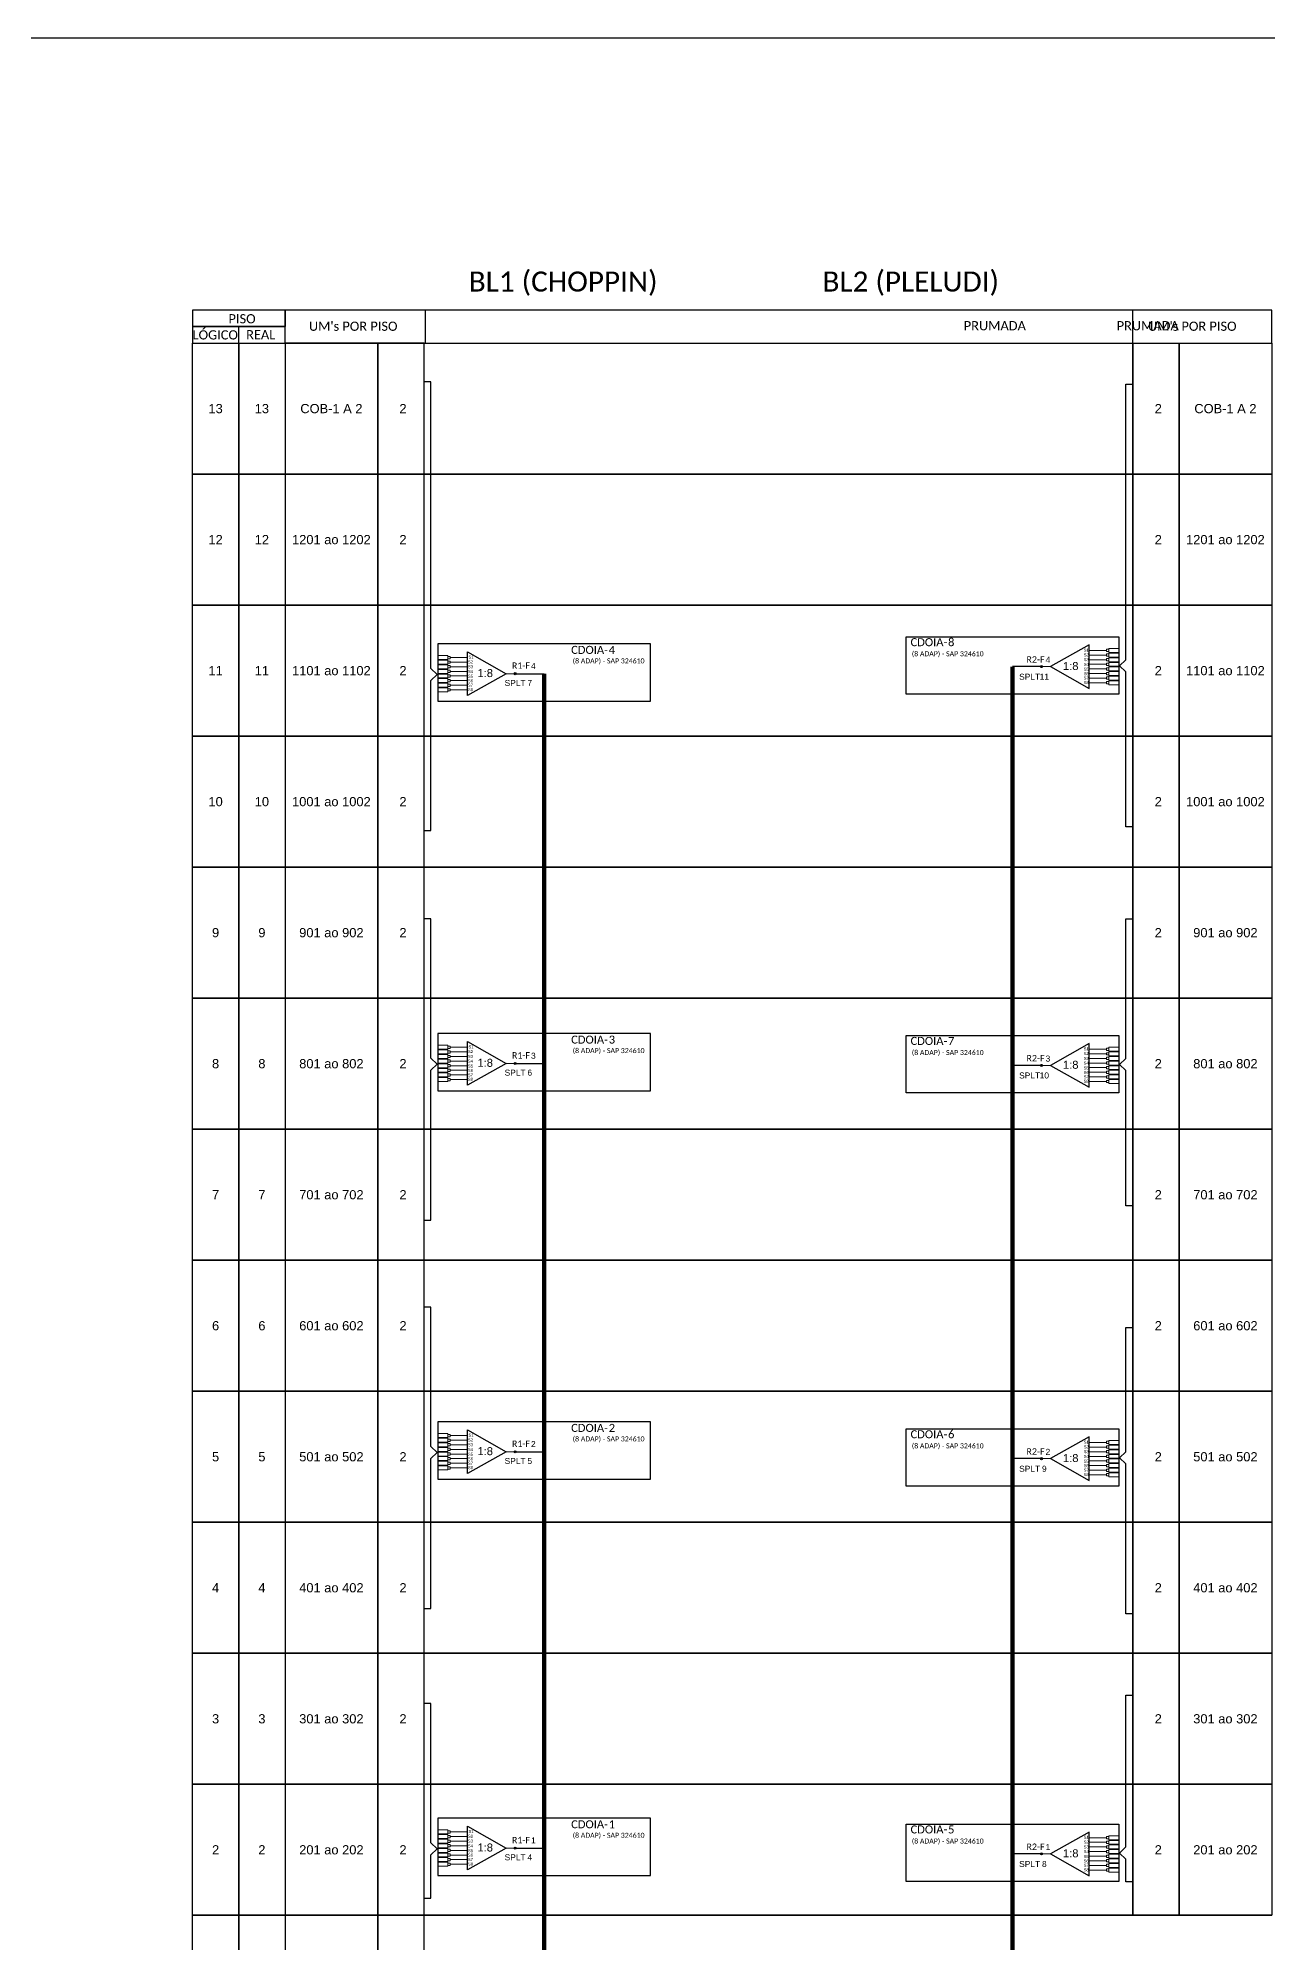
# Model space of a CAD drawing. Extents: x -89 to 1665, y 705 to 1299.
# Drawn here: x 330 to 575.8, y 918.2 to 1299 of the extents above; entities that cross this region are included whole.
import ezdxf
from ezdxf.enums import TextEntityAlignment as Align

# ---------------------------------------------------------------- set-up
doc = ezdxf.new("R2010")
doc.units = 0
doc.styles.add('ARIAL', font='arial.ttf')
doc.styles.add('WMF-Calibri0', font='calibri.ttf')

# ---------------------------------------------------------------- blocks, each defined once
blk = doc.blocks.new('SPLT_1-8_SC-APC')
at = {"color": 1}
blk.add_lwpolyline([(-7.37, -2.1), (-17.04, -7.55), (-7.37, -13), (-7.37, -2.1)], dxfattribs=at)
at = {"color": 3, "lineweight": 0}
for points in [[(-2.99, -3.51), (-7.37, -3.51)], [(-7.37, -4.66), (-2.99, -4.66)], [(-2.41, -3.02), (-2.41, -4)], [(-2.41, -3.02), (0, -3.02)], [(-2.41, -4), (0, -4)], [(-2.41, -4.17), (-2.41, -5.16)], [(-2.41, -4.17), (0, -4.17)], [(-7.37, -5.82), (-2.99, -5.82)], [(-7.37, -6.97), (-2.99, -6.97)], [(-7.37, -8.12), (-2.99, -8.12)], [(-7.37, -9.28), (-2.99, -9.28)], [(-2.41, -5.16), (0, -5.16)], [(-2.41, -5.32), (-2.41, -6.31)], [(-2.41, -5.32), (0, -5.32)], [(-2.41, -6.31), (0, -6.31)], [(-2.41, -6.48), (-2.41, -7.46)], [(-2.41, -6.48), (0, -6.48)], [(-2.41, -7.46), (0, -7.46)], [(-2.41, -7.63), (-2.41, -8.62)], [(-2.41, -7.63), (0, -7.63)], [(-2.41, -8.62), (0, -8.62)], [(-2.41, -8.78), (-2.41, -9.77)], [(-2.41, -8.78), (0, -8.78)], [(-7.37, -10.43), (-2.99, -10.43)], [(-7.37, -11.58), (-2.99, -11.58)], [(-2.41, -9.77), (0, -9.77)], [(-2.41, -9.94), (-2.41, -10.92)], [(-2.41, -9.94), (0, -9.94)], [(-2.41, -10.92), (0, -10.92)], [(-2.41, -11.09), (-2.41, -12.08)], [(-2.41, -11.09), (0, -11.09)], [(-2.41, -12.08), (0, -12.08)]]:
    blk.add_lwpolyline(points, dxfattribs=at)
for points in [[(-2.99, -3.22), (-2.41, -3.22), (-2.41, -3.8), (-2.99, -3.8)], [(-2.99, -4.38), (-2.41, -4.38), (-2.41, -4.95), (-2.99, -4.95)], [(-2.99, -5.53), (-2.41, -5.53), (-2.41, -6.1), (-2.99, -6.1)], [(-2.99, -6.68), (-2.41, -6.68), (-2.41, -7.26), (-2.99, -7.26)], [(-2.99, -7.84), (-2.41, -7.84), (-2.41, -8.41), (-2.99, -8.41)], [(-2.99, -8.99), (-2.41, -8.99), (-2.41, -9.56), (-2.99, -9.56)], [(-2.99, -10.14), (-2.41, -10.14), (-2.41, -10.72), (-2.99, -10.72)], [(-2.99, -11.3), (-2.41, -11.3), (-2.41, -11.87), (-2.99, -11.87)]]:
    blk.add_lwpolyline(points, close=True, dxfattribs=at)
at = {"color": 1, "lineweight": 0}
blk.add_lwpolyline([(-17.04, -7.55), (-19.26, -7.55)], dxfattribs=at)
at = {"color": 1, "style": 'ARIAL'}
for s, height, p in [('S1', 0.75, (-8.74, -3.78)), ('S2', 0.75, (-8.74, -4.97)), ('1:8', 2, (-13.91, -8.4)), ('S3', 0.75, (-8.74, -6.18)), ('S4', 0.75, (-8.74, -7.36)), ('S5', 0.75, (-8.74, -8.57)), ('S6', 0.75, (-8.74, -9.69)), ('S7', 0.75, (-8.74, -10.78)), ('S8', 0.75, (-8.74, -11.9))]:
    blk.add_text(s, height=height, dxfattribs=at).set_placement(p)

msp = doc.modelspace()

# ---------------------------------------------------------------- hatches: boundary and pattern name
h = msp.add_hatch(color=3)
h.dxf.hatch_style = 1
edge = h.paths.add_edge_path()
edge.add_arc((530.51, 1173.36), 0.205, 0, 360)
h = msp.add_hatch(color=3)
h.dxf.hatch_style = 1
edge = h.paths.add_edge_path()
edge.add_arc((425.3, 1171.95), 0.205, 0, 360)
h = msp.add_hatch(color=3)
h.dxf.hatch_style = 1
edge = h.paths.add_edge_path()
edge.add_arc((425.3, 1094.03), 0.205, 0, 360)
h = msp.add_hatch(color=3)
h.dxf.hatch_style = 1
edge = h.paths.add_edge_path()
edge.add_arc((530.51, 1093.64), 0.205, 0, 360)
h = msp.add_hatch(color=3)
h.dxf.hatch_style = 1
edge = h.paths.add_edge_path()
edge.add_arc((425.3, 1016.39), 0.205, 0, 360)
h = msp.add_hatch(color=3)
h.dxf.hatch_style = 1
edge = h.paths.add_edge_path()
edge.add_arc((530.51, 1015.01), 0.205, 0, 360)
h = msp.add_hatch(color=3)
h.dxf.hatch_style = 1
edge = h.paths.add_edge_path()
edge.add_arc((425.3, 937.15), 0.205, 0, 360)
h = msp.add_hatch(color=3)
h.dxf.hatch_style = 1
edge = h.paths.add_edge_path()
edge.add_arc((530.51, 935.99), 0.205, 0, 360)

# ---------------------------------------------------------------- linework, layer by layer
for points in [[(-89.32, 705.02), (749.25, 705.02), (749.25, 1299.02), (-89.32, 1299.02), (-89.32, 705.02)], [(379.32, 1238.05), (576.52, 1238.05), (576.52, 1244.63), (379.32, 1244.63), (379.32, 1244.63), (379.32, 1241.34)], [(407.37, 1238.05), (407.37, 1244.63)], [(548.73, 1238.05), (548.73, 1244.63)], [(370.07, 1238.05), (370.07, 1241.34)], [(548.74, 897.52), (407.1, 897.52), (407.1, 923.71), (548.74, 923.71)], [(548.74, 923.71), (558, 923.71)], [(558, 923.71), (576.52, 923.71)]]:
    msp.add_lwpolyline(points)
for points in [[(360.81, 1241.34), (379.32, 1241.34), (379.32, 1244.63), (360.81, 1244.63)], [(360.81, 1238.05), (379.32, 1238.05), (379.32, 1241.34), (360.81, 1241.34)], [(360.81, 1238.05), (370.07, 1238.05), (370.07, 1211.86), (360.81, 1211.86)], [(370.07, 1238.05), (379.32, 1238.05), (379.32, 1211.86), (370.07, 1211.86)], [(397.84, 1238.05), (379.32, 1238.05), (379.32, 1211.86), (397.84, 1211.86)], [(407.1, 1238.05), (397.84, 1238.05), (397.84, 1211.86), (407.1, 1211.86)], [(407.1, 1238.05), (548.74, 1238.05), (548.74, 1211.86), (407.1, 1211.86)], [(548.74, 1238.05), (558, 1238.05), (558, 1211.86), (548.74, 1211.86)], [(558, 1238.05), (576.52, 1238.05), (576.52, 1211.86), (558, 1211.86)], [(360.81, 1211.86), (370.07, 1211.86), (370.07, 1185.66), (360.81, 1185.66)], [(370.07, 1211.86), (379.32, 1211.86), (379.32, 1185.66), (370.07, 1185.66)], [(397.84, 1211.86), (379.32, 1211.86), (379.32, 1185.66), (397.84, 1185.66)], [(407.1, 1211.86), (397.84, 1211.86), (397.84, 1185.66), (407.1, 1185.66)], [(407.1, 1211.86), (548.74, 1211.86), (548.74, 1185.66), (407.1, 1185.66)], [(548.74, 1211.86), (558, 1211.86), (558, 1185.66), (548.74, 1185.66)], [(558, 1211.86), (576.52, 1211.86), (576.52, 1185.66), (558, 1185.66)], [(360.81, 1185.66), (370.07, 1185.66), (370.07, 1159.47), (360.81, 1159.47)], [(370.07, 1185.66), (379.32, 1185.66), (379.32, 1159.47), (370.07, 1159.47)], [(397.84, 1185.66), (379.32, 1185.66), (379.32, 1159.47), (397.84, 1159.47)], [(407.1, 1185.66), (397.84, 1185.66), (397.84, 1159.47), (407.1, 1159.47)], [(407.1, 1185.66), (548.74, 1185.66), (548.74, 1159.47), (407.1, 1159.47)], [(548.74, 1185.66), (558, 1185.66), (558, 1159.47), (548.74, 1159.47)], [(558, 1185.66), (576.52, 1185.66), (576.52, 1159.47), (558, 1159.47)], [(360.81, 1159.47), (370.07, 1159.47), (370.07, 1133.27), (360.81, 1133.27)], [(370.07, 1159.47), (379.32, 1159.47), (379.32, 1133.27), (370.07, 1133.27)], [(397.84, 1159.47), (379.32, 1159.47), (379.32, 1133.27), (397.84, 1133.27)], [(407.1, 1159.47), (397.84, 1159.47), (397.84, 1133.27), (407.1, 1133.27)], [(407.1, 1159.47), (548.74, 1159.47), (548.74, 1133.27), (407.1, 1133.27)], [(548.74, 1159.47), (558, 1159.47), (558, 1133.27), (548.74, 1133.27)], [(558, 1159.47), (576.52, 1159.47), (576.52, 1133.27), (558, 1133.27)], [(360.81, 1133.27), (370.07, 1133.27), (370.07, 1107.08), (360.81, 1107.08)], [(370.07, 1133.27), (379.32, 1133.27), (379.32, 1107.08), (370.07, 1107.08)], [(397.84, 1133.27), (379.32, 1133.27), (379.32, 1107.08), (397.84, 1107.08)], [(407.1, 1133.27), (397.84, 1133.27), (397.84, 1107.08), (407.1, 1107.08)], [(407.1, 1133.27), (548.74, 1133.27), (548.74, 1107.08), (407.1, 1107.08)], [(548.74, 1133.27), (558, 1133.27), (558, 1107.08), (548.74, 1107.08)], [(558, 1133.27), (576.52, 1133.27), (576.52, 1107.08), (558, 1107.08)], [(360.81, 1107.08), (370.07, 1107.08), (370.07, 1080.88), (360.81, 1080.88)], [(370.07, 1107.08), (379.32, 1107.08), (379.32, 1080.88), (370.07, 1080.88)], [(397.84, 1107.08), (379.32, 1107.08), (379.32, 1080.88), (397.84, 1080.88)], [(407.1, 1107.08), (397.84, 1107.08), (397.84, 1080.88), (407.1, 1080.88)], [(407.1, 1107.08), (548.74, 1107.08), (548.74, 1080.88), (407.1, 1080.88)], [(548.74, 1107.08), (558, 1107.08), (558, 1080.88), (548.74, 1080.88)], [(558, 1107.08), (576.52, 1107.08), (576.52, 1080.88), (558, 1080.88)], [(360.81, 1080.88), (370.07, 1080.88), (370.07, 1054.69), (360.81, 1054.69)], [(370.07, 1080.88), (379.32, 1080.88), (379.32, 1054.69), (370.07, 1054.69)], [(397.84, 1080.88), (379.32, 1080.88), (379.32, 1054.69), (397.84, 1054.69)], [(407.1, 1080.88), (397.84, 1080.88), (397.84, 1054.69), (407.1, 1054.69)], [(407.1, 1080.88), (548.74, 1080.88), (548.74, 1054.69), (407.1, 1054.69)], [(548.74, 1080.88), (558, 1080.88), (558, 1054.69), (548.74, 1054.69)], [(558, 1080.88), (576.52, 1080.88), (576.52, 1054.69), (558, 1054.69)], [(360.81, 1054.69), (370.07, 1054.69), (370.07, 1028.49), (360.81, 1028.49)], [(370.07, 1054.69), (379.32, 1054.69), (379.32, 1028.49), (370.07, 1028.49)], [(397.84, 1054.69), (379.32, 1054.69), (379.32, 1028.49), (397.84, 1028.49)], [(407.1, 1054.69), (397.84, 1054.69), (397.84, 1028.49), (407.1, 1028.49)], [(407.1, 1054.69), (548.74, 1054.69), (548.74, 1028.49), (407.1, 1028.49)], [(548.74, 1054.69), (558, 1054.69), (558, 1028.49), (548.74, 1028.49)], [(558, 1054.69), (576.52, 1054.69), (576.52, 1028.49), (558, 1028.49)], [(360.81, 1028.49), (370.07, 1028.49), (370.07, 1002.3), (360.81, 1002.3)], [(370.07, 1028.49), (379.32, 1028.49), (379.32, 1002.3), (370.07, 1002.3)], [(397.84, 1028.49), (379.32, 1028.49), (379.32, 1002.3), (397.84, 1002.3)], [(407.1, 1028.49), (397.84, 1028.49), (397.84, 1002.3), (407.1, 1002.3)], [(407.1, 1028.49), (548.74, 1028.49), (548.74, 1002.3), (407.1, 1002.3)], [(548.74, 1028.49), (558, 1028.49), (558, 1002.3), (548.74, 1002.3)], [(558, 1028.49), (576.52, 1028.49), (576.52, 1002.3), (558, 1002.3)], [(360.81, 1002.3), (370.07, 1002.3), (370.07, 976.1), (360.81, 976.1)], [(370.07, 1002.3), (379.32, 1002.3), (379.32, 976.1), (370.07, 976.1)], [(397.84, 1002.3), (379.32, 1002.3), (379.32, 976.1), (397.84, 976.1)], [(407.1, 1002.3), (397.84, 1002.3), (397.84, 976.1), (407.1, 976.1)], [(407.1, 1002.3), (548.74, 1002.3), (548.74, 976.1), (407.1, 976.1)], [(548.74, 1002.3), (558, 1002.3), (558, 976.1), (548.74, 976.1)], [(558, 1002.3), (576.52, 1002.3), (576.52, 976.1), (558, 976.1)], [(360.81, 976.1), (370.07, 976.1), (370.07, 949.91), (360.81, 949.91)], [(370.07, 976.1), (379.32, 976.1), (379.32, 949.91), (370.07, 949.91)], [(397.84, 976.1), (379.32, 976.1), (379.32, 949.91), (397.84, 949.91)], [(407.1, 976.1), (397.84, 976.1), (397.84, 949.91), (407.1, 949.91)], [(407.1, 976.1), (548.74, 976.1), (548.74, 949.91), (407.1, 949.91)], [(548.74, 976.1), (558, 976.1), (558, 949.91), (548.74, 949.91)], [(558, 976.1), (576.52, 976.1), (576.52, 949.91), (558, 949.91)], [(360.81, 949.91), (370.07, 949.91), (370.07, 923.71), (360.81, 923.71)], [(370.07, 949.91), (379.32, 949.91), (379.32, 923.71), (370.07, 923.71)], [(397.84, 949.91), (379.32, 949.91), (379.32, 923.71), (397.84, 923.71)], [(407.1, 949.91), (397.84, 949.91), (397.84, 923.71), (407.1, 923.71)], [(407.1, 949.91), (548.74, 949.91), (548.74, 923.71), (407.1, 923.71)], [(548.74, 949.91), (558, 949.91), (558, 923.71), (548.74, 923.71)], [(558, 949.91), (576.52, 949.91), (576.52, 923.71), (558, 923.71)], [(360.81, 923.71), (370.07, 923.71), (370.07, 897.52), (360.81, 897.52)], [(370.07, 923.71), (379.32, 923.71), (379.32, 897.52), (370.07, 897.52)], [(397.84, 923.71), (379.32, 923.71), (379.32, 897.52), (397.84, 897.52)], [(407.1, 923.71), (397.84, 923.71), (397.84, 897.52), (407.1, 897.52)]]:
    msp.add_lwpolyline(points, close=True)
at = {"color": 3}
for points in [[(407.11, 1140.57), (408.43, 1140.57), (408.43, 1170.57), (409.69, 1171.78), (408.43, 1172.99), (408.43, 1230.3), (407.11, 1230.3)], [(548.68, 1141.3), (547.36, 1141.3), (547.36, 1172.33), (546.11, 1173.54), (547.36, 1174.74), (547.36, 1229.81), (548.68, 1229.81)], [(407.11, 1062.66), (408.43, 1062.66), (408.43, 1092.66), (409.69, 1093.86), (408.43, 1095.07), (408.43, 1122.94), (407.11, 1122.94)], [(548.68, 1065.53), (547.36, 1065.53), (547.36, 1092.61), (546.11, 1093.81), (547.36, 1095.02), (547.36, 1122.94), (548.68, 1122.94)], [(407.11, 985.02), (408.43, 985.02), (408.43, 1015.02), (409.69, 1016.23), (408.43, 1017.43), (408.43, 1045.3), (407.11, 1045.3)], [(548.68, 983.97), (547.36, 983.97), (547.36, 1013.98), (546.11, 1015.18), (547.36, 1016.39), (547.36, 1041.22), (548.68, 1041.22)], [(548.68, 930.43), (547.36, 930.43), (547.36, 934.96), (546.11, 936.16), (547.36, 937.37), (547.36, 967.73), (548.68, 967.73)], [(407.11, 927.14), (408.43, 927.14), (408.43, 935.78), (409.69, 936.98), (408.43, 938.19), (408.43, 966.05), (407.11, 966.05)]]:
    msp.add_lwpolyline(points, dxfattribs=at)
at = {"color": 1}
for points in [[(452.37, 1177.91), (409.87, 1177.91), (409.87, 1166.45), (452.37, 1166.45)], [(503.44, 1179.32), (545.94, 1179.32), (545.94, 1167.87), (503.44, 1167.87)], [(452.37, 1099.99), (409.87, 1099.99), (409.87, 1088.53), (452.37, 1088.53)], [(503.44, 1099.6), (545.94, 1099.6), (545.94, 1088.15), (503.44, 1088.15)], [(452.37, 1022.35), (409.87, 1022.35), (409.87, 1010.9), (452.37, 1010.9)], [(503.44, 1020.97), (545.94, 1020.97), (545.94, 1009.51), (503.44, 1009.51)], [(452.37, 943.11), (409.87, 943.11), (409.87, 931.65), (452.37, 931.65)], [(503.44, 941.95), (545.94, 941.95), (545.94, 930.5), (503.44, 930.5)]]:
    msp.add_lwpolyline(points, close=True, dxfattribs=at)
at = {"color": 3, "lineweight": 0}
for points in [[(411.83, 1175.57), (409.89, 1175.57)], [(411.83, 1174.78), (409.89, 1174.78)], [(411.83, 1174.65), (409.89, 1174.65)], [(411.83, 1173.86), (409.89, 1173.86)], [(411.83, 1173.72), (409.89, 1173.72)], [(411.83, 1175.57), (411.83, 1174.78)], [(411.83, 1174.65), (411.83, 1173.86)], [(411.83, 1173.72), (411.83, 1172.94)], [(412.29, 1175.17), (415.79, 1175.17)], [(415.79, 1174.25), (412.29, 1174.25)], [(415.79, 1173.33), (412.29, 1173.33)], [(411.83, 1172.94), (409.89, 1172.94)], [(411.83, 1172.8), (409.89, 1172.8)], [(411.83, 1172.01), (409.89, 1172.01)], [(411.83, 1171.88), (409.89, 1171.88)], [(411.83, 1171.09), (409.89, 1171.09)], [(411.83, 1170.96), (409.89, 1170.96)], [(411.83, 1170.17), (409.89, 1170.17)], [(411.83, 1170.03), (409.89, 1170.03)], [(411.83, 1169.25), (409.89, 1169.25)], [(411.83, 1172.8), (411.83, 1172.01)], [(411.83, 1171.88), (411.83, 1171.09)], [(411.83, 1170.96), (411.83, 1170.17)], [(411.83, 1170.03), (411.83, 1169.25)], [(415.79, 1172.41), (412.29, 1172.41)], [(415.79, 1171.49), (412.29, 1171.49)], [(415.79, 1170.56), (412.29, 1170.56)], [(415.79, 1169.64), (412.29, 1169.64)], [(411.83, 1169.11), (409.89, 1169.11)], [(411.83, 1168.32), (409.89, 1168.32)], [(411.83, 1169.11), (411.83, 1168.32)], [(415.79, 1168.72), (412.29, 1168.72)], [(411.83, 1097.65), (409.89, 1097.65)], [(411.83, 1096.86), (409.89, 1096.86)], [(411.83, 1097.65), (411.83, 1096.86)], [(412.29, 1097.26), (415.79, 1097.26)], [(411.83, 1096.73), (409.89, 1096.73)], [(411.83, 1095.94), (409.89, 1095.94)], [(411.83, 1095.81), (409.89, 1095.81)], [(411.83, 1095.02), (409.89, 1095.02)], [(411.83, 1094.89), (409.89, 1094.89)], [(411.83, 1094.1), (409.89, 1094.1)], [(411.83, 1093.96), (409.89, 1093.96)], [(411.83, 1093.17), (409.89, 1093.17)], [(411.83, 1093.04), (409.89, 1093.04)], [(411.83, 1096.73), (411.83, 1095.94)], [(411.83, 1095.81), (411.83, 1095.02)], [(411.83, 1094.89), (411.83, 1094.1)], [(411.83, 1093.96), (411.83, 1093.17)], [(411.83, 1093.04), (411.83, 1092.25)], [(415.79, 1096.34), (412.29, 1096.34)], [(415.79, 1095.41), (412.29, 1095.41)], [(415.79, 1094.49), (412.29, 1094.49)], [(415.79, 1093.57), (412.29, 1093.57)], [(411.83, 1092.25), (409.89, 1092.25)], [(411.83, 1092.12), (409.89, 1092.12)], [(411.83, 1091.33), (409.89, 1091.33)], [(411.83, 1091.2), (409.89, 1091.2)], [(411.83, 1090.41), (409.89, 1090.41)], [(411.83, 1092.12), (411.83, 1091.33)], [(411.83, 1091.2), (411.83, 1090.41)], [(415.79, 1092.65), (412.29, 1092.65)], [(415.79, 1091.72), (412.29, 1091.72)], [(415.79, 1090.8), (412.29, 1090.8)], [(411.83, 1020.02), (409.89, 1020.02)], [(411.83, 1019.23), (409.89, 1019.23)], [(411.83, 1019.1), (409.89, 1019.1)], [(411.83, 1018.31), (409.89, 1018.31)], [(411.83, 1018.17), (409.89, 1018.17)], [(411.83, 1017.38), (409.89, 1017.38)], [(411.83, 1017.25), (409.89, 1017.25)], [(411.83, 1020.02), (411.83, 1019.23)], [(411.83, 1019.1), (411.83, 1018.31)], [(411.83, 1018.17), (411.83, 1017.38)], [(411.83, 1017.25), (411.83, 1016.46)], [(412.29, 1019.62), (415.79, 1019.62)], [(415.79, 1018.7), (412.29, 1018.7)], [(415.79, 1017.78), (412.29, 1017.78)], [(415.79, 1016.86), (412.29, 1016.86)], [(411.83, 1016.46), (409.89, 1016.46)], [(411.83, 1016.33), (409.89, 1016.33)], [(411.83, 1015.54), (409.89, 1015.54)], [(411.83, 1015.41), (409.89, 1015.41)], [(411.83, 1014.62), (409.89, 1014.62)], [(411.83, 1014.48), (409.89, 1014.48)], [(411.83, 1013.69), (409.89, 1013.69)], [(411.83, 1013.56), (409.89, 1013.56)], [(411.83, 1016.33), (411.83, 1015.54)], [(411.83, 1015.41), (411.83, 1014.62)], [(411.83, 1014.48), (411.83, 1013.69)], [(411.83, 1013.56), (411.83, 1012.77)], [(415.79, 1015.93), (412.29, 1015.93)], [(415.79, 1015.01), (412.29, 1015.01)], [(415.79, 1014.09), (412.29, 1014.09)], [(415.79, 1013.17), (412.29, 1013.17)], [(411.83, 1012.77), (409.89, 1012.77)], [(411.83, 940.77), (409.89, 940.77)], [(411.83, 940.77), (411.83, 939.98)], [(411.83, 939.98), (409.89, 939.98)], [(411.83, 939.85), (409.89, 939.85)], [(411.83, 939.06), (409.89, 939.06)], [(411.83, 938.93), (409.89, 938.93)], [(411.83, 938.14), (409.89, 938.14)], [(411.83, 938), (409.89, 938)], [(411.83, 937.21), (409.89, 937.21)], [(411.83, 937.08), (409.89, 937.08)], [(411.83, 939.85), (411.83, 939.06)], [(411.83, 938.93), (411.83, 938.14)], [(411.83, 938), (411.83, 937.21)], [(411.83, 937.08), (411.83, 936.29)], [(412.29, 940.38), (415.79, 940.38)], [(415.79, 939.45), (412.29, 939.45)], [(415.79, 938.53), (412.29, 938.53)], [(415.79, 937.61), (412.29, 937.61)], [(411.83, 936.29), (409.89, 936.29)], [(411.83, 936.16), (409.89, 936.16)], [(411.83, 935.37), (409.89, 935.37)], [(411.83, 935.24), (409.89, 935.24)], [(411.83, 934.45), (409.89, 934.45)], [(411.83, 934.31), (409.89, 934.31)], [(411.83, 933.52), (409.89, 933.52)], [(411.83, 936.16), (411.83, 935.37)], [(411.83, 935.24), (411.83, 934.45)], [(411.83, 934.31), (411.83, 933.52)], [(415.79, 936.69), (412.29, 936.69)], [(415.79, 935.76), (412.29, 935.76)], [(415.79, 934.84), (412.29, 934.84)], [(415.79, 933.92), (412.29, 933.92)]]:
    msp.add_lwpolyline(points, dxfattribs=at)
for points in [[(412.29, 1175.4), (411.83, 1175.4), (411.83, 1174.95), (412.29, 1174.95)], [(412.29, 1174.48), (411.83, 1174.48), (411.83, 1174.02), (412.29, 1174.02)], [(412.29, 1173.56), (411.83, 1173.56), (411.83, 1173.1), (412.29, 1173.1)], [(412.29, 1172.64), (411.83, 1172.64), (411.83, 1172.18), (412.29, 1172.18)], [(412.29, 1171.71), (411.83, 1171.71), (411.83, 1171.26), (412.29, 1171.26)], [(412.29, 1170.79), (411.83, 1170.79), (411.83, 1170.33), (412.29, 1170.33)], [(412.29, 1169.87), (411.83, 1169.87), (411.83, 1169.41), (412.29, 1169.41)], [(412.29, 1168.95), (411.83, 1168.95), (411.83, 1168.49), (412.29, 1168.49)], [(412.29, 1097.49), (411.83, 1097.49), (411.83, 1097.03), (412.29, 1097.03)], [(412.29, 1096.57), (411.83, 1096.57), (411.83, 1096.11), (412.29, 1096.11)], [(412.29, 1095.64), (411.83, 1095.64), (411.83, 1095.19), (412.29, 1095.19)], [(412.29, 1094.72), (411.83, 1094.72), (411.83, 1094.26), (412.29, 1094.26)], [(412.29, 1093.8), (411.83, 1093.8), (411.83, 1093.34), (412.29, 1093.34)], [(412.29, 1092.88), (411.83, 1092.88), (411.83, 1092.42), (412.29, 1092.42)], [(412.29, 1091.95), (411.83, 1091.95), (411.83, 1091.5), (412.29, 1091.5)], [(412.29, 1091.03), (411.83, 1091.03), (411.83, 1090.57), (412.29, 1090.57)], [(412.29, 1019.85), (411.83, 1019.85), (411.83, 1019.39), (412.29, 1019.39)], [(412.29, 1018.93), (411.83, 1018.93), (411.83, 1018.47), (412.29, 1018.47)], [(412.29, 1018.01), (411.83, 1018.01), (411.83, 1017.55), (412.29, 1017.55)], [(412.29, 1017.09), (411.83, 1017.09), (411.83, 1016.63), (412.29, 1016.63)], [(412.29, 1016.16), (411.83, 1016.16), (411.83, 1015.7), (412.29, 1015.7)], [(412.29, 1015.24), (411.83, 1015.24), (411.83, 1014.78), (412.29, 1014.78)], [(412.29, 1014.32), (411.83, 1014.32), (411.83, 1013.86), (412.29, 1013.86)], [(412.29, 1013.4), (411.83, 1013.4), (411.83, 1012.94), (412.29, 1012.94)], [(412.29, 940.61), (411.83, 940.61), (411.83, 940.15), (412.29, 940.15)], [(412.29, 939.68), (411.83, 939.68), (411.83, 939.22), (412.29, 939.22)], [(412.29, 938.76), (411.83, 938.76), (411.83, 938.3), (412.29, 938.3)], [(412.29, 937.84), (411.83, 937.84), (411.83, 937.38), (412.29, 937.38)], [(412.29, 936.92), (411.83, 936.92), (411.83, 936.46), (412.29, 936.46)], [(412.29, 935.99), (411.83, 935.99), (411.83, 935.54), (412.29, 935.54)], [(412.29, 935.07), (411.83, 935.07), (411.83, 934.61), (412.29, 934.61)], [(412.29, 934.15), (411.83, 934.15), (411.83, 933.69), (412.29, 933.69)]]:
    msp.add_lwpolyline(points, close=True, dxfattribs=at)
at = {"color": 1}
for points in [[(415.79, 1176.3), (423.52, 1171.95), (415.79, 1167.59), (415.79, 1176.3)], [(415.79, 1098.39), (423.52, 1094.03), (415.79, 1089.67), (415.79, 1098.39)], [(415.79, 1020.75), (423.52, 1016.39), (415.79, 1012.04), (415.79, 1020.75)], [(415.79, 941.51), (423.52, 937.15), (415.79, 932.79), (415.79, 941.51)]]:
    msp.add_lwpolyline(points, dxfattribs=at)
at = {"color": 6, "const_width": 0.88}
msp.add_lwpolyline([(447.6, 887.52), (447.6, 904.16), (454.33, 904.16), (454.33, 905.76), (457.53, 905.76), (457.53, 904.16), (524.7, 904.16), (524.7, 1173.36)], dxfattribs=at)
at = {"color": 6}
for points in [[(530.51, 1173.36), (524.7, 1173.36)], [(530.51, 1093.64), (524.7, 1093.64)], [(530.51, 1015.01), (524.7, 1015.01)], [(530.51, 935.99), (524.7, 935.99)]]:
    msp.add_lwpolyline(points, dxfattribs=at)
at = {"color": 1, "lineweight": 0}
for points in [[(423.52, 1171.95), (425.3, 1171.95)], [(423.52, 1094.03), (425.3, 1094.03)], [(423.52, 1016.39), (425.3, 1016.39)], [(423.52, 937.15), (425.3, 937.15)]]:
    msp.add_lwpolyline(points, dxfattribs=at)
at = {"color": 5}
for points in [[(425.3, 1171.95), (431.11, 1171.95)], [(425.3, 1094.03), (431.11, 1094.03)], [(425.3, 1016.39), (431.11, 1016.39)], [(425.3, 937.15), (431.11, 937.15)]]:
    msp.add_lwpolyline(points, dxfattribs=at)
at = {"color": 5, "const_width": 0.88}
msp.add_lwpolyline([(431.11, 1171.95), (431.11, 907.86), (455.94, 907.86), (455.94, 887.52)], dxfattribs=at)
at = {"color": 3}
for centre in [(530.51, 1173.36), (425.3, 1171.95), (425.3, 1094.03), (530.51, 1093.64), (425.3, 1016.39), (530.51, 1015.01), (425.3, 937.15), (530.51, 935.99)]:
    msp.add_circle(centre, 0.205, dxfattribs=at)

# ---------------------------------------------------------------- block references
at = {"color": 3, "xscale": 0.8, "yscale": 0.8, "zscale": 0.8}
for p in [(545.92, 1179.4), (545.92, 1099.68), (545.92, 1021.05), (545.92, 942.03)]:
    msp.add_blockref('SPLT_1-8_SC-APC', p, dxfattribs=at)

# ---------------------------------------------------------------- texts
at = {"style": 'WMF-Calibri0'}
for s, height, p in [('BL1 (CHOPPIN)', 4, (416.03, 1248.35)), ('BL2 (PLELUDI)', 4, (486.73, 1248.35)), ('     PISO', 1.84, (364.78, 1241.99)), ("UM's POR PISO", 1.84, (384.09, 1240.5)), ('PRUMADA', 1.84, (514.97, 1240.6)), ('PRUMADA', 1.84, (545.53, 1240.6)), ("UM's POR PISO", 1.84, (551.79, 1240.5)), ('  LÓGICO', 1.84, (359.54, 1238.77)), ('    REAL', 1.84, (368.95, 1238.81))]:
    msp.add_text(s, height=height, dxfattribs=at).set_placement(p)
at = {"style": 'ARIAL'}
for s, p in [('13', (365.44, 1224.95)), ('13', (374.69, 1224.95)), ('COB-1 A 2', (388.58, 1224.95)), ('2', (402.89, 1224.95)), ('2', (553.84, 1224.95)), ('COB-1 A 2', (567.26, 1224.95)), ('12', (365.44, 1198.76)), ('12', (374.69, 1198.76)), ('1201 ao 1202', (388.58, 1198.76)), ('2', (402.89, 1198.76)), ('2', (553.84, 1198.76)), ('1201 ao 1202', (567.26, 1198.76)), ('11', (365.44, 1172.56)), ('11', (374.69, 1172.56)), ('1101 ao 1102', (388.58, 1172.56)), ('2', (402.89, 1172.56)), ('2', (553.84, 1172.56)), ('1101 ao 1102', (567.26, 1172.56)), ('10', (365.44, 1146.37)), ('10', (374.69, 1146.37)), ('1001 ao 1002', (388.58, 1146.37)), ('2', (402.89, 1146.37)), ('2', (553.84, 1146.37)), ('1001 ao 1002', (567.26, 1146.37)), ('9', (365.44, 1120.17)), ('9', (374.69, 1120.17)), ('901 ao 902', (388.58, 1120.17)), ('2', (402.89, 1120.17)), ('2', (553.84, 1120.17)), ('901 ao 902', (567.26, 1120.17)), ('8', (365.44, 1093.98)), ('8', (374.69, 1093.98)), ('801 ao 802', (388.58, 1093.98)), ('2', (402.89, 1093.98)), ('2', (553.84, 1093.98)), ('801 ao 802', (567.26, 1093.98)), ('7', (365.44, 1067.78)), ('7', (374.69, 1067.78)), ('701 ao 702', (388.58, 1067.78)), ('2', (402.89, 1067.78)), ('2', (553.84, 1067.78)), ('701 ao 702', (567.26, 1067.78)), ('6', (365.44, 1041.59)), ('6', (374.69, 1041.59)), ('601 ao 602', (388.58, 1041.59)), ('2', (402.89, 1041.59)), ('2', (553.84, 1041.59)), ('601 ao 602', (567.26, 1041.59)), ('5', (365.44, 1015.39)), ('5', (374.69, 1015.39)), ('501 ao 502', (388.58, 1015.39)), ('2', (402.89, 1015.39)), ('2', (553.84, 1015.39)), ('501 ao 502', (567.26, 1015.39)), ('4', (365.44, 989.2)), ('4', (374.69, 989.2)), ('401 ao 402', (388.58, 989.2)), ('2', (402.89, 989.2)), ('2', (553.84, 989.2)), ('401 ao 402', (567.26, 989.2)), ('3', (365.44, 963)), ('3', (374.69, 963)), ('301 ao 302', (388.58, 963)), ('2', (402.89, 963)), ('2', (553.84, 963)), ('301 ao 302', (567.26, 963)), ('2', (365.44, 936.81)), ('2', (374.69, 936.81)), ('201 ao 202', (388.58, 936.81)), ('2', (402.89, 936.81)), ('2', (553.84, 936.81)), ('201 ao 202', (567.26, 936.81))]:
    msp.add_text(s, height=1.84, dxfattribs=at).set_placement(p, align=Align.MIDDLE_CENTER)
at = {"color": 1}
for s, height, style, p in [('CDOIA-', 1.6, 'WMF-Calibri0', (436.5, 1175.91)), ('4', 1.6, 'WMF-Calibri0', (444.01, 1175.91)), ('CDOIA-', 1.6, 'WMF-Calibri0', (504.33, 1177.45)), ('S2', 0.6, 'ARIAL', (415.87, 1174.01)), ('S3', 0.6, 'ARIAL', (415.86, 1173.04)), ('S1', 0.6, 'ARIAL', (415.98, 1174.96)), ('S5', 0.6, 'ARIAL', (415.86, 1171.13)), ('S4', 0.6, 'ARIAL', (415.86, 1172.1)), ('S6', 0.6, 'ARIAL', (415.86, 1170.23)), ('S7', 0.6, 'ARIAL', (415.86, 1169.36)), ('1:8', 1.6, 'ARIAL', (417.77, 1171.27)), ('S8', 0.6, 'ARIAL', (415.86, 1168.46)), ('S1', 0.6, 'ARIAL', (415.98, 1097.04)), ('CDOIA-', 1.6, 'WMF-Calibri0', (436.5, 1097.99)), ('3', 1.6, 'WMF-Calibri0', (444.01, 1097.99)), ('CDOIA-', 1.6, 'WMF-Calibri0', (504.33, 1097.73)), ('S5', 0.6, 'ARIAL', (415.86, 1093.21)), ('S2', 0.6, 'ARIAL', (415.87, 1096.09)), ('S3', 0.6, 'ARIAL', (415.86, 1095.13)), ('S4', 0.6, 'ARIAL', (415.86, 1094.18)), ('1:8', 1.6, 'ARIAL', (417.77, 1093.35)), ('S6', 0.6, 'ARIAL', (415.86, 1092.32)), ('S7', 0.6, 'ARIAL', (415.86, 1091.44)), ('S8', 0.6, 'ARIAL', (415.86, 1090.55)), ('CDOIA-', 1.6, 'WMF-Calibri0', (436.5, 1020.36)), ('2', 1.6, 'WMF-Calibri0', (444.01, 1020.36)), ('CDOIA-', 1.6, 'WMF-Calibri0', (504.33, 1019.09)), ('S2', 0.6, 'ARIAL', (415.87, 1018.46)), ('S3', 0.6, 'ARIAL', (415.86, 1017.49)), ('S4', 0.6, 'ARIAL', (415.86, 1016.55)), ('S1', 0.6, 'ARIAL', (415.98, 1019.41)), ('1:8', 1.6, 'ARIAL', (417.77, 1015.71)), ('S5', 0.6, 'ARIAL', (415.86, 1015.58)), ('S6', 0.6, 'ARIAL', (415.86, 1014.68)), ('S7', 0.6, 'ARIAL', (415.86, 1013.8)), ('S8', 0.6, 'ARIAL', (415.86, 1012.91)), ('S1', 0.6, 'ARIAL', (415.98, 940.16)), ('CDOIA-', 1.6, 'WMF-Calibri0', (436.5, 941.11)), ('1', 1.6, 'WMF-Calibri0', (444.01, 941.11)), ('CDOIA-', 1.6, 'WMF-Calibri0', (504.33, 940.08)), ('S5', 0.6, 'ARIAL', (415.86, 936.33)), ('S2', 0.6, 'ARIAL', (415.87, 939.21)), ('S3', 0.6, 'ARIAL', (415.86, 938.24)), ('S4', 0.6, 'ARIAL', (415.86, 937.3)), ('1:8', 1.6, 'ARIAL', (417.77, 936.47)), ('S6', 0.6, 'ARIAL', (415.86, 935.44)), ('S7', 0.6, 'ARIAL', (415.86, 934.56)), ('S8', 0.6, 'ARIAL', (415.86, 933.66))]:
    msp.add_text(s, height=height, dxfattribs=dict(at, style=style)).set_placement(p)
at = {"color": 7, "style": 'WMF-Calibri0'}
for s, p in [('8', (511.83, 1177.45)), ('7', (511.83, 1097.73)), ('6', (511.83, 1019.09)), ('5', (511.83, 940.08))]:
    msp.add_text(s, height=1.6, dxfattribs=at).set_placement(p)
at = {"color": 5, "style": 'WMF-Calibri0'}
for p in [(424.66, 1172.92), (424.66, 1095), (424.66, 1017.36), (424.66, 938.12)]:
    msp.add_text('R1-F', height=1.28, dxfattribs=at).set_placement(p)
at = {"color": 5, "style": 'ARIAL'}
for s, p in [('4', (428.95, 1172.89)), ('3', (428.95, 1094.97)), ('2', (428.95, 1017.34)), ('1', (428.95, 938.09))]:
    msp.add_text(s, height=1.2, dxfattribs=at).set_placement(p, align=Align.CENTER)
at = {"color": 1, "style": 'WMF-Calibri0'}
for p in [(443.99, 1174.01), (511.77, 1175.43), (443.99, 1096.09), (511.77, 1095.71), (443.99, 1018.46), (511.77, 1017.07), (443.99, 939.21), (511.77, 938.06)]:
    msp.add_text('(8 ADAP) - SAP 324610', height=1, dxfattribs=at).set_placement(p, align=Align.CENTER)
at = {"color": 6, "style": 'WMF-Calibri0'}
for p in [(527.5, 1174.15), (527.5, 1094.43), (527.5, 1015.8), (527.5, 936.78)]:
    msp.add_text('R2-F', height=1.28, dxfattribs=at).set_placement(p)
at = {"color": 6, "style": 'ARIAL'}
for s, p in [('4', (531.79, 1174.12)), ('3', (531.79, 1094.4)), ('2', (531.79, 1015.77)), ('1', (531.79, 936.75))]:
    msp.add_text(s, height=1.2, dxfattribs=at).set_placement(p, align=Align.CENTER)
at = {"color": 7, "style": 'ARIAL'}
for s, p in [('SPLT', (425.3, 1169.5)), ('7', (428.23, 1169.5)), ('SPLT', (528.13, 1170.74)), ('11', (531.07, 1170.74)), ('SPLT', (425.3, 1091.59)), ('6', (428.23, 1091.59)), ('SPLT', (528.13, 1091.02)), ('10', (531.07, 1091.02)), ('SPLT', (425.3, 1013.95)), ('5', (428.23, 1013.95)), ('SPLT', (528.13, 1012.39)), ('9', (531.07, 1012.39)), ('SPLT', (425.3, 934.71)), ('4', (428.23, 934.71)), ('SPLT', (528.13, 933.37)), ('8', (531.07, 933.37))]:
    msp.add_text(s, height=1.2, dxfattribs=at).set_placement(p, align=Align.CENTER)

doc.saveas('drawing.dxf')
